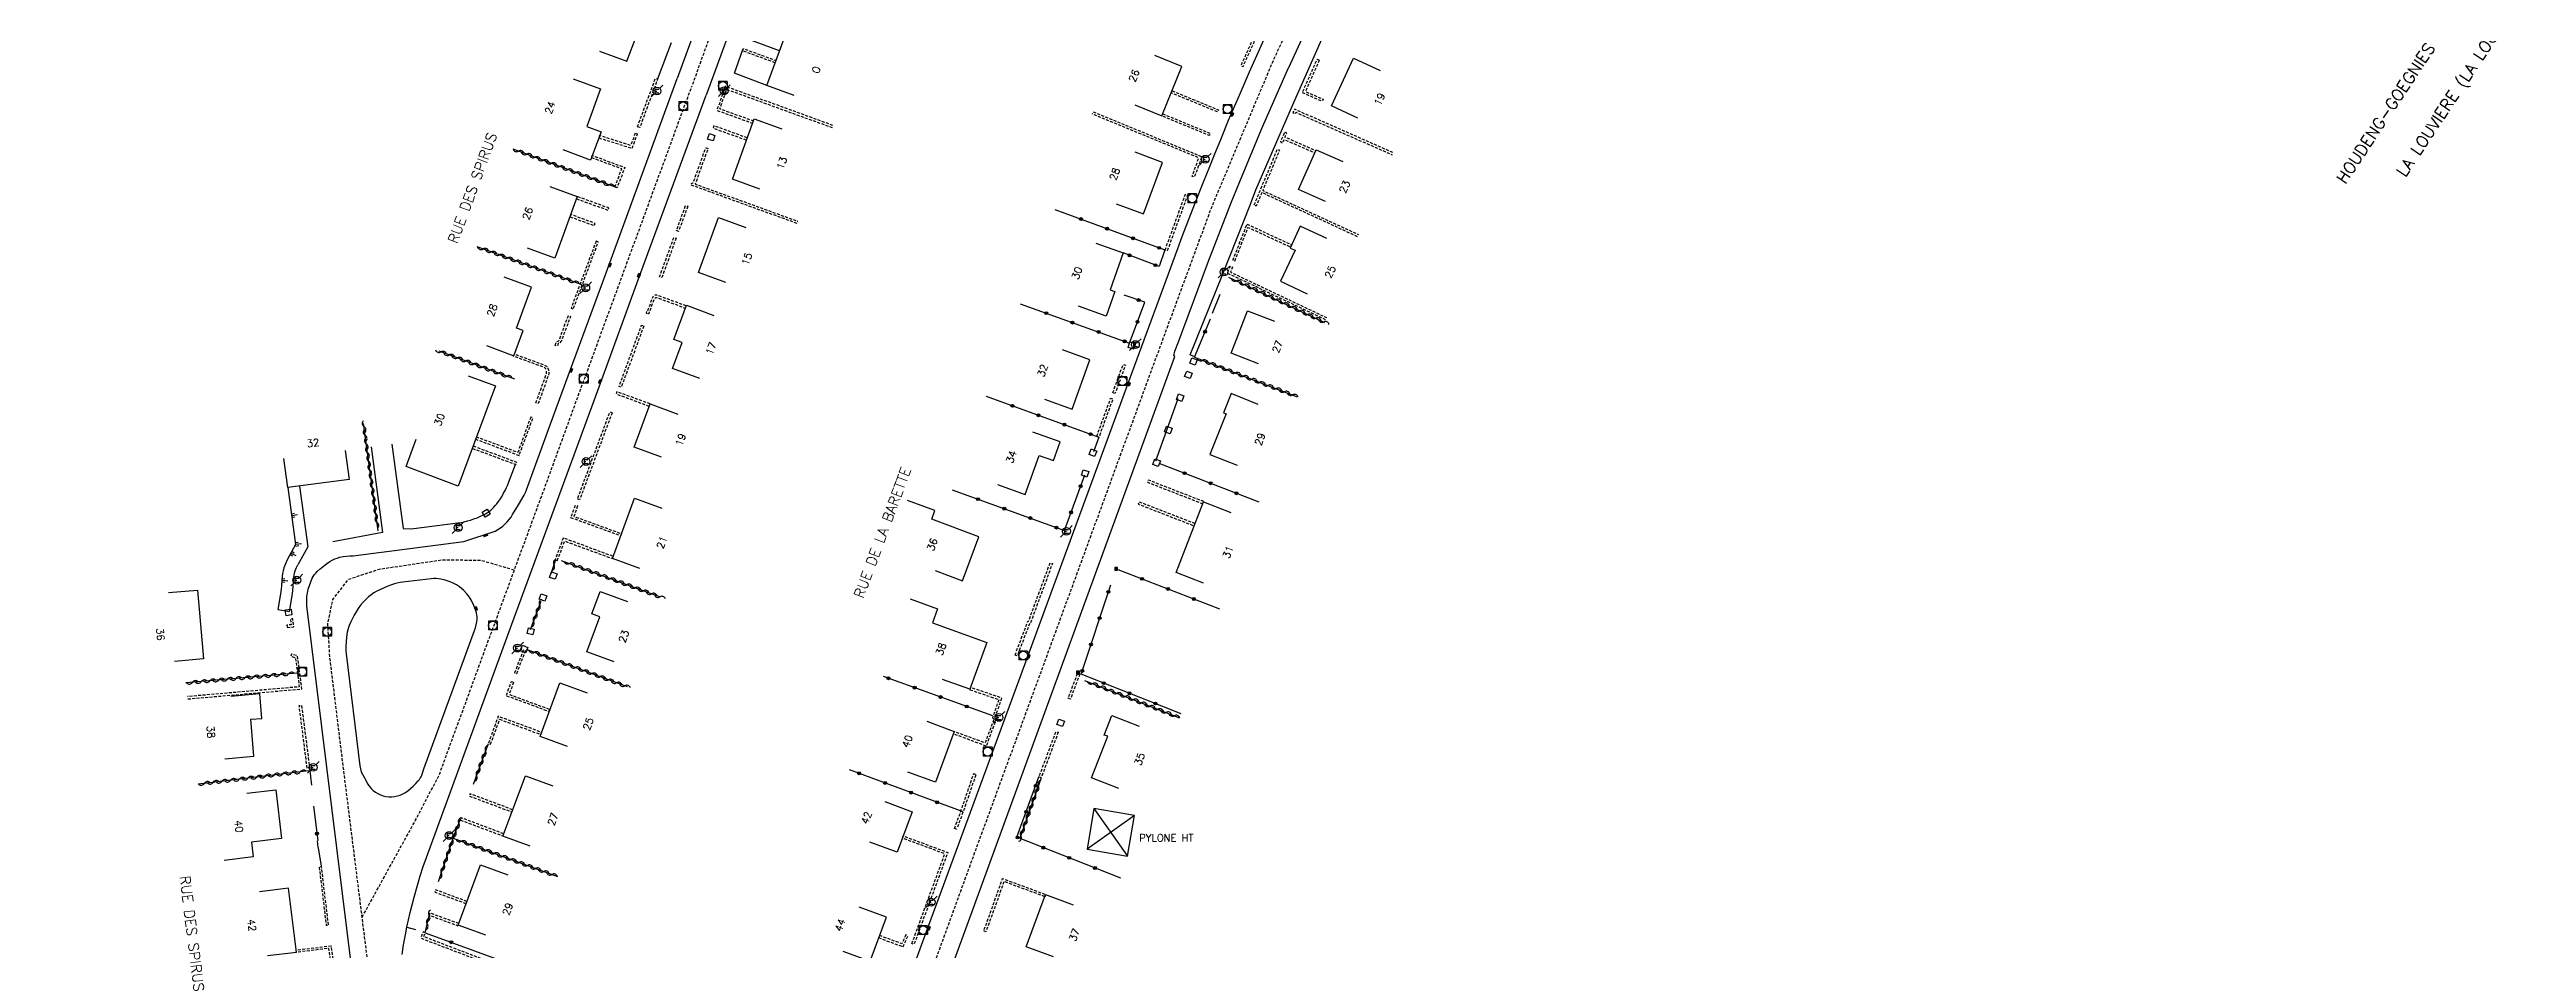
# Model space of a CAD drawing. Header units: millimetres. Extents: x 135000 to 136000, y 129211 to 130000.
# Drawn here: x 135232.2 to 135656.1, y 129561 to 129714.9 of the extents above; entities that cross this region are included whole.
import ezdxf
from ezdxf.enums import TextEntityAlignment as Align

# ---------------------------------------------------------------- set-up
doc = ezdxf.new("R2010")
doc.units = ezdxf.units.MM
doc.linetypes.add('DASHED', pattern=[0.75, 0.5, -0.25])
doc.layers.get('0').update_dxf_attribs({"linetype": 'CONTINUOUS'})
for name, color, linetype in [('W0001', 6, 'DASHED'), ('W0008', 7, 'CONTINUOUS'), ('W0100', 7, 'CONTINUOUS'), ('W0112', 1, 'DASHED'), ('W0211', 2, 'CONTINUOUS'), ('W0310', 3, 'CONTINUOUS'), ('W0322', 7, 'CONTINUOUS'), ('W0330', 7, 'CONTINUOUS'), ('W0400', 7, 'CONTINUOUS'), ('W0420', 7, 'CONTINUOUS'), ('W0471', 7, 'CONTINUOUS'), ('W0473', 7, 'CONTINUOUS'), ('W0980', 7, 'CONTINUOUS'), ('W0984', 7, 'CONTINUOUS'), ('W0989', 7, 'CONTINUOUS'), ('W0991', 7, 'CONTINUOUS')]:
    doc.layers.add(name, color=color, linetype=linetype)
doc.styles.get("Standard").update_dxf_attribs({"font": 'romans.shx', "width": 0.85})

# ---------------------------------------------------------------- blocks, each defined once
blk = doc.blocks.new('t322o')
at = {"color": 0, "linetype": 'Continuous'}
for radius in [0.25, 0.15]:
    blk.add_circle((0, 0), radius, dxfattribs=at)
blk = doc.blocks.new('t211o')
at = {"color": 0, "linetype": 'Continuous'}
for p, q in [((-0.29, 0.5), (-0.29, 0)), ((0, 1), (0, 0)), ((0.29, 0.5), (0.29, 0))]:
    blk.add_line(p, q, dxfattribs=at)
blk = doc.blocks.new('T471')
for p, q in [((-0.333334, 0.333334), (-0.333334, -0.333334)), ((-0.333334, 0.333334), (0.333334, 0.333334)), ((-0.333334, 0), (0, 0)), ((0.500001, 0.500001), (1.000002, 1.000002)), ((-0.500001, -0.500001), (-1.000002, -1.000002)), ((-0.333334, -0.333334), (0.333334, -0.333334))]:
    blk.add_line(p, q)
blk.add_ellipse((0, 0), major_axis=(0.471405, 0.471405), ratio=1, start_param=5.4977871438, end_param=11.780972451)
blk = doc.blocks.new('T420')
for p, q in [((0.75, 0.75), (-0.75, 0.75)), ((-0.75, 0.75), (-0.75, -0.75)), ((0.75, 0.75), (0.75, -0.75)), ((0.75, -0.75), (-0.75, -0.75))]:
    blk.add_line(p, q)
blk.add_ellipse((0, 0), major_axis=(-0.53, 0.53), ratio=1, start_param=3.926991, end_param=10.210176)
blk = doc.blocks.new('t112o')
at = {"color": 0, "linetype": 'Continuous'}
for p, q in [((-0.5, 0.5), (0.5, 0.5)), ((-0.5, -0.5), (-0.5, 0.5)), ((0.5, 0.5), (0.5, -0.5)), ((0.5, -0.5), (-0.5, -0.5))]:
    blk.add_line(p, q, dxfattribs=at)
blk = doc.blocks.new('T400')
for p, q in [((-0.15, 0.3), (0.15, 0.3)), ((-0.15, -0.25), (-0.15, 0.3)), ((-0.15, 0.15), (0.15, 0.15)), ((-0.15, 0), (0.15, 0)), ((0.15, 0.3), (0.15, -0.25)), ((-0.15, -0.15), (0.15, -0.15)), ((-0.15, -0.25), (-0.15, -0.3)), ((-0.15, -0.3), (0.15, -0.3)), ((0.15, -0.3), (0.15, -0.25))]:
    blk.add_line(p, q)
blk = doc.blocks.new('t330o')
at = {"color": 0, "linetype": 'Continuous'}
for p, q in [((0.25, -0.25), (-0.25, 0.25)), ((-0.25, -0.25), (0.25, 0.25)), ((-0.25, 0.25), (-0.25, -0.25)), ((0.25, 0.25), (-0.25, 0.25)), ((0.25, -0.25), (0.25, 0.25)), ((-0.25, -0.25), (0.25, -0.25)), ((-0.25, -0.25), (-0.25, -0.25))]:
    blk.add_line(p, q, dxfattribs=at)
blk = doc.blocks.new('t310o')
at = {"color": 0, "linetype": 'Continuous'}
for centre, start, end in [((-0.5, 0.38), 216.8699, 323.1304), ((0.5, -0.37), 36.8699, 143.1303)]:
    blk.add_arc(centre, 0.625, start, end, dxfattribs=at)

msp = doc.modelspace()

# ---------------------------------------------------------------- linework, layer by layer
at = {"layer": 'W0001', "flags": 128}
msp.add_lwpolyline([(135452.3, 129806.37, 0.02566), (135446, 129808.58, 0.042414), (135442.33, 129809.33, 0.006573), (135434.85, 129810.11, 0.019553), (135432.52, 129810.24, 0.023524), (135427.45, 129810.06, 0.024939), (135422.73, 129809.44, 0.03284), (135416.24, 129807.81, 0.04739), (135412.24, 129806.08, 0.001967), (135408.5, 129804.01, 0.004687), (135406.99, 129803.15), (135398.39, 129798.13), (135391.28, 129793.68), (135381.14, 129786.93), (135374.75, 129781.65), (135357.59, 129765.72), (135353.36, 129740.01), (135342.08, 129708.57)], format="xyb", dxfattribs=at)
for points in [[(135470.15, 129774.98), (135441.41, 129712.61), (135431.03, 129687.91), (135421.5, 129662.09), (135403.06, 129611.79), (135391.6, 129580.55), (135381.18, 129552.01), (135365.86, 129510.22), (135340.51, 129440.35), (135334.15, 129422.35), (135327.69, 129407.29), (135322.8, 129398.88), (135309.99, 129379.3), (135284.41, 129340.18), (135246.3, 129281.29), (135232.19, 129260.51)], [(135285.69, 129566.55), (135294.84, 129583.14), (135298.89, 129590.89), (135307.52, 129614.44), (135315.99, 129637.42), (135320.02, 129648.46), (135342.08, 129708.57)], [(135336.26, 129428.31), (135331.99, 129430.47), (135316.03, 129441.04), (135310.55, 129445.97), (135306.36, 129450.98), (135302.82, 129456.48), (135299.61, 129463.79), (135297.52, 129471.71), (135296.45, 129479.27), (135295.51, 129486.82), (135288.95, 129540.55), (135282.43, 129592.54), (135280.16, 129611.04), (135279.81, 129616.72), (135280.69, 129620.88), (135283.32, 129624.31), (135288.6, 129626.07), (135299.48, 129627.67), (135306.03, 129627.59), (135311.75, 129625.93)]]:
    msp.add_lwpolyline(points, dxfattribs=at)
at = {"layer": 'W0008', "flags": 128}
msp.add_lwpolyline([(135451.96, 129803.44, 0.156692), (135420.61, 129806.19, 0.048591), (135418.05, 129805.34, 0.005727), (135410.61, 129801.96, 0.023762), (135408.87, 129801.04), (135399.27, 129795.37, 0.013087), (135397.77, 129794.43, 0.004362), (135393.34, 129791.44, 0.015109), (135390.76, 129789.54, 0.008131), (135386.12, 129785.79, 0.027107), (135379.68, 129779.79, 0.025343), (135373.5, 129772.68, 0.007383), (135372.58, 129771.47, 0.002013), (135369.29, 129766.98, 0.024345), (135366.86, 129763.25, 0.024593), (135363.69, 129757.29, 0.006839), (135362.25, 129754.41, 0.011975), (135361.49, 129752.73, 0.000366), (135359.97, 129749.13, 0.008694), (135359.91, 129748.98, 0.000818), (135359.39, 129747.59, 0.002364), (135359.21, 129747.11), (135351.08, 129724.93), (135344.59, 129707.14)], format="xyb", dxfattribs=at)
for points in [[(135350.31, 129459.03), (135389.24, 129565.18), (135424.78, 129662.44), (135424.6, 129662.53), (135424.8, 129663.37), (135425.42, 129664.96), (135430.34, 129678.26), (135430.41, 129678.44), (135433.78, 129687.13), (135434.35, 129688.59), (135435.89, 129692.39), (135437.13, 129695.41), (135438.39, 129698.41), (135439.62, 129701.3), (135440.88, 129704.19), (135444.25, 129711.81), (135444.28, 129711.88), (135465.79, 129758.64), (135472.72, 129773.47)], [(135364.96, 129516.72), (135382.3, 129564.07), (135388.6, 129581.23), (135399.88, 129611.9), (135417.13, 129658.77), (135425.27, 129680.91), (135426.05, 129682.98), (135428.2, 129688.53), (135429.73, 129692.41), (135430.75, 129694.95), (135431.49, 129696.79), (135432.74, 129699.85), (135433.99, 129702.83), (135435.82, 129707.11), (135437.55, 129711.1), (135439.32, 129715.07), (135441.68, 129720.31), (135444.07, 129725.53), (135454.94, 129749.14), (135467.4, 129775.95)], [(135428.05, 129662.45), (135427.42, 129662.69), (135432.95, 129676.41), (135437.73, 129688.46), (135438.66, 129690.92), (135444.89, 129705.37), (135449.95, 129716.71), (135453.58, 129724.52), (135470.24, 129760.75), (135476.16, 129773.74)], [(135349.34, 129736.65), (135339.58, 129710)], [(135357.13, 129714.69), (135351.4, 129716.8), (135354.05, 129723.86)], [(135336.26, 129709.82), (135338.65, 129716.13)], [(135354.95, 129708.78), (135349.4, 129710.91), (135350.83, 129714.93)], [(135283.9, 129557.71), (135276.25, 129619.78), (135276.2, 129620.33), (135276.2, 129620.88), (135276.24, 129621.42), (135276.32, 129621.97), (135276.47, 129622.62), (135276.66, 129623.25), (135276.88, 129623.88), (135277.15, 129624.49), (135277.33, 129624.81), (135277.53, 129625.12), (135277.75, 129625.4), (135278.01, 129625.66), (135278.52, 129626.13), (135279.05, 129626.57), (135279.6, 129626.98), (135280.17, 129627.36), (135280.57, 129627.6), (135280.99, 129627.8), (135281.42, 129627.96), (135281.86, 129628.09), (135282.43, 129628.21), (135283.01, 129628.3), (135283.59, 129628.35), (135284.18, 129628.36), (135303.08, 129630.79), (135308.47, 129632.56), (135308.92, 129632.83), (135309.35, 129633.12), (135309.76, 129633.44), (135310.15, 129633.79), (135310.51, 129634.16), (135310.85, 129634.55), (135311.17, 129634.97), (135311.45, 129635.4), (135312.45, 129637.06), (135313.41, 129638.73), (135313.63, 129639.16), (135313.81, 129639.6), (135317.87, 129650.74), (135320.94, 129659.13), (135327.44, 129676.75), (135339.58, 129710)], [(135292.52, 129560.13), (135292.79, 129561.83), (135293.11, 129563.54), (135293.36, 129564.8), (135293.92, 129567.32), (135294.59, 129569.98), (135295.09, 129571.8), (135295.63, 129573.6), (135296.15, 129575.18), (135296.7, 129576.74), (135311.33, 129616.64), (135324.99, 129653.84), (135326, 129656.62), (135333.41, 129676.78), (135344.59, 129707.14)], [(135421.52, 129644.59), (135425.37, 129655.24)], [(135287.21, 129646.96), (135289.18, 129632.31), (135280.67, 129630.76)], [(135290.77, 129647.44), (135292.7, 129633.02), (135294.06, 129632.94), (135302.05, 129633.98), (135302.61, 129634.06), (135303.17, 129634.17), (135303.72, 129634.31), (135304.26, 129634.46), (135304.83, 129634.65), (135305.38, 129634.86), (135305.93, 129635.1), (135306.47, 129635.36), (135306.79, 129635.53), (135307.11, 129635.72), (135307.41, 129635.93), (135307.7, 129636.16), (135307.97, 129636.4), (135308.24, 129636.66), (135308.48, 129636.93), (135308.72, 129637.21), (135309.04, 129637.65), (135309.35, 129638.1), (135309.64, 129638.56), (135309.91, 129639.03), (135310.17, 129639.51), (135310.4, 129640), (135310.62, 129640.5), (135310.82, 129641.01), (135311.92, 129643.95)], [(135274.98, 129640.28), (135276.38, 129629.85), (135274.68, 129626.81)], [(135293.36, 129564.8), (135294.84, 129564.43)]]:
    msp.add_lwpolyline(points, dxfattribs=at)
msp.add_lwpolyline([(135304.92, 129615.58), (135305.08, 129616.05), (135305.21, 129616.54), (135305.29, 129617.03), (135305.35, 129617.53), (135305.36, 129617.88), (135305.33, 129618.23), (135305.27, 129618.58), (135305.17, 129618.91), (135304.81, 129619.83), (135304.38, 129620.72), (135304.04, 129621.29), (135303.63, 129621.82), (135303.03, 129622.44), (135302.38, 129623.01), (135301.84, 129623.38), (135301.26, 129623.69), (135300.75, 129623.91), (135300.23, 129624.09), (135299.7, 129624.25), (135299.16, 129624.37), (135298.75, 129624.43), (135298.33, 129624.46), (135297.92, 129624.46), (135297.5, 129624.43), (135292.66, 129623.83), (135292.17, 129623.76), (135291.69, 129623.66), (135291.21, 129623.53), (135290.74, 129623.38), (135290.08, 129623.14), (135289.44, 129622.88), (135288.81, 129622.59), (135288.18, 129622.28), (135287.69, 129622), (135287.22, 129621.68), (135286.77, 129621.32), (135286.35, 129620.93), (135285.87, 129620.43), (135285.43, 129619.9), (135285.02, 129619.35), (135284.65, 129618.76), (135284.32, 129618.2), (135284.02, 129617.63), (135283.74, 129617.05), (135283.49, 129616.45), (135283.35, 129616.07), (135283.24, 129615.69), (135283.15, 129615.3), (135283.08, 129614.9), (135282.96, 129613.8), (135282.89, 129612.69), (135282.88, 129612.13), (135282.93, 129611.56), (135285.28, 129592.42), (135285.38, 129591.91), (135285.55, 129591.42), (135286.07, 129590.35), (135286.66, 129589.31), (135286.93, 129588.91), (135287.25, 129588.54), (135287.6, 129588.21), (135287.98, 129587.92), (135288.4, 129587.67), (135288.84, 129587.46), (135289.3, 129587.31), (135289.77, 129587.2), (135290.26, 129587.14), (135290.75, 129587.14), (135291.25, 129587.18), (135291.73, 129587.28), (135292.2, 129587.43), (135292.66, 129587.62), (135293.09, 129587.87), (135293.49, 129588.15), (135293.97, 129588.55), (135294.43, 129588.96), (135294.87, 129589.4), (135295.3, 129589.85), (135295.48, 129590.07), (135295.63, 129590.31), (135295.77, 129590.55), (135295.88, 129590.82), (135296.27, 129591.9)], close=True, dxfattribs=at)
at = {"layer": 'W0100', "flags": 128}
for points in [[(135326.33, 129714.67), (135331.01, 129712.93), (135332.63, 129717.27), (135331.89, 129717.54), (135334.28, 129723.95), (135329.6, 129725.7)], [(135359.64, 129707.06), (135354.95, 129708.78), (135354.95, 129708.78), (135358.7, 129718.98), (135363.39, 129717.25)], [(135417.91, 129705.5), (135422.53, 129703.59), (135426, 129712.02), (135421.38, 129713.92)], [(135456.11, 129703.19), (135451.57, 129705.3), (135455.37, 129713.47), (135459.9, 129711.36)], [(135321.82, 129709.94), (135326.5, 129708.2), (135324.12, 129701.79), (135326.57, 129700.88), (135324.76, 129696.02), (135320.08, 129697.76)], [(135353.76, 129691.04), (135349.06, 129692.74), (135352.8, 129703.07), (135357.5, 129701.37)], [(135414.73, 129688.55), (135419.43, 129686.82), (135422.67, 129695.63), (135417.98, 129697.36)], [(135450.54, 129688.96), (135445.97, 129690.97), (135448.96, 129697.78), (135453.53, 129695.76)], [(135317.8, 129691.49), (135322.5, 129689.79), (135318.69, 129679.26), (135313.99, 129680.96)], [(135347.96, 129675.11), (135343.26, 129676.82), (135346.68, 129686.2), (135351.37, 129684.49)], [(135450.77, 129682.6), (135446.25, 129684.75), (135444.53, 129680.99), (135445.39, 129680.6), (135442.88, 129675.31), (135447.4, 129673.17)], [(135411.26, 129681.83), (135415.96, 129680.15), (135413.7, 129673.82), (135414.5, 129673.54), (135413, 129669.34), (135408.29, 129671.02)], [(135306.95, 129664.29), (135311.64, 129662.56), (135313.24, 129666.9), (135312.13, 129667.3), (135314.7, 129674.27), (135310.01, 129676)], [(135343.5, 129658.65), (135338.81, 129660.37), (135340.45, 129664.85), (135339.05, 129665.36), (135339.05, 129665.36), (135341.18, 129671.19), (135345.88, 129669.46)], [(135439.07, 129661.19), (135434.4, 129662.98), (135437.19, 129670.26), (135441.86, 129668.47)], [(135402.49, 129655.14), (135407.19, 129653.43), (135410.25, 129661.88), (135405.55, 129663.58)], [(135303.85, 129659.13), (135308.53, 129657.39), (135302.15, 129640.25), (135293.2, 129643.59), (135294.95, 129648.27)], [(135336.95, 129645.19), (135332.26, 129646.92), (135334.99, 129654.32), (135339.69, 129652.59)], [(135439.03, 129654.24), (135434.39, 129656.1), (135433.08, 129652.82), (135433.55, 129652.63), (135433.27, 129651.94), (135430.78, 129645.69), (135435.43, 129643.84)], [(135394.45, 129640.55), (135399.15, 129638.85), (135401.56, 129645.5), (135404, 129644.62), (135405.15, 129647.81), (135400.45, 129649.51)], [(135282.79, 129646.37), (135283.45, 129641.41), (135272.97, 129640.01), (135272.3, 129644.96)], [(135333.21, 129626.16), (135328.51, 129627.88), (135332.3, 129638.22), (135336.99, 129636.5)], [(135383.75, 129625.81), (135388.44, 129624.07), (135391.24, 129631.61), (135383.17, 129634.6), (135383.72, 129636.07), (135379.03, 129637.81)], [(135429.67, 129623.65), (135425.01, 129625.46), (135429.71, 129637.56), (135434.37, 129635.75)], [(135252.55, 129622.04), (135257.53, 129622.48), (135258.56, 129610.7), (135253.58, 129610.27)], [(135328.84, 129610.18), (135324.16, 129611.91), (135326.37, 129617.89), (135324.98, 129618.41), (135326.4, 129622.23), (135331.09, 129620.5)], [(135379.47, 129620.96), (135384.18, 129619.27), (135383.31, 129616.85), (135392.6, 129613.51), (135389.72, 129605.52), (135385.02, 129607.21)], [(135262.2, 129593.63), (135267.18, 129594.06), (135266.62, 129600.38), (135268.54, 129600.54), (135268.17, 129604.72), (135263.19, 129604.28)], [(135320.82, 129595.71), (135316.13, 129597.44), (135319.52, 129606.63), (135324.21, 129604.9)], [(135382.33, 129600.04), (135387.02, 129598.3), (135383.79, 129589.6), (135379.1, 129591.34)], [(135415.19, 129588.55), (135410.51, 129590.39), (135413.3, 129597.47), (135412.66, 129597.66), (135414, 129601.05), (135418.65, 129599.23)], [(135314.45, 129578.66), (135309.77, 129580.41), (135313.62, 129590.72), (135318.31, 129588.97)], [(135265.93, 129587.74), (135270.89, 129588.33), (135271.89, 129580), (135266.73, 129579.38), (135267.03, 129576.84), (135262.07, 129576.24)], [(135375.15, 129586.29), (135379.84, 129584.55), (135377.28, 129577.65), (135372.59, 129579.39)], [(135306.83, 129563.44), (135302.13, 129565.17), (135305.92, 129575.49), (135310.61, 129573.77)], [(135269.47, 129559.96), (135274.44, 129560.57), (135273.09, 129571.47), (135268.13, 129570.86)], [(135404.02, 129559.73), (135399.34, 129561.48), (135402.65, 129570.42), (135407.36, 129568.66)], [(135367.96, 129560.72), (135372.65, 129558.98), (135375.45, 129566.52), (135370.76, 129568.25)]]:
    msp.add_lwpolyline(points, dxfattribs=at)
at = {"layer": 'W0112', "flags": 128}
for points in [[(135439.1, 129718.85), (135436.09, 129712.18), (135436.45, 129712.01), (135439.46, 129718.68)], [(135449.5, 129713.11), (135447.13, 129707.75), (135450.17, 129706.45), (135450.01, 129706.08), (135446.6, 129707.54), (135449.14, 129713.28)], [(135332.81, 129701.72), (135335.89, 129710.01), (135336.26, 129709.87), (135333.19, 129701.58)], [(135332.42, 129700.62), (135331.66, 129698.54), (135326.3, 129700.22), (135326.18, 129699.84), (135331.9, 129698.05), (135332.8, 129700.49)], [(135448.73, 129697.26), (135448.89, 129697.63), (135443.63, 129699.94), (135443.93, 129700.64), (135443.57, 129700.8), (135442.84, 129699.12), (135443.21, 129698.96), (135443.47, 129699.57)], [(135328.96, 129691.44), (135330.12, 129694.52), (135324.92, 129696.45), (135325.06, 129696.83), (135330.64, 129694.75), (135329.33, 129691.3)], [(135341.42, 129688.12), (135339.86, 129683.84), (135339.48, 129683.98), (135341.04, 129688.26)], [(135423.11, 129680.63), (135426.59, 129690.19), (135426.97, 129690.05), (135423.48, 129680.5)], [(135435.05, 129678.76), (135437.3, 129684.51), (135444.6, 129681.16), (135444.77, 129681.52), (135437.09, 129685.05), (135434.68, 129678.91)], [(135325.73, 129682.16), (135321.46, 129670.71), (135321.83, 129670.57), (135326.1, 129682.02)], [(135339.43, 129682.7), (135336.98, 129675.95), (135336.6, 129676.08), (135339.06, 129682.83)], [(135334.66, 129669.73), (135334.68, 129669.81), (135334.79, 129669.78), (135335.75, 129672.4), (135335.77, 129672.43), (135335.93, 129672.55), (135335.99, 129672.55), (135341.01, 129670.71), (135341.15, 129671.08), (135336.1, 129672.94), (135335.89, 129672.95), (135335.76, 129672.92), (135335.62, 129672.83), (135335.49, 129672.72), (135335.43, 129672.64), (135335.38, 129672.54), (135334.54, 129670.25), (135334.43, 129670.27), (135334.28, 129669.87)], [(135318.73, 129664.33), (135318.91, 129664.95), (135319.25, 129665.06), (135319.4, 129665.23), (135319.42, 129665.26), (135320.98, 129669.44), (135321.35, 129669.3), (135319.79, 129665.12), (135319.72, 129664.98), (135319.5, 129664.75), (135319.41, 129664.69), (135319.24, 129664.64), (135319.12, 129664.22)], [(135333.89, 129667.65), (135330.03, 129657.15), (135329.65, 129657.29), (135333.52, 129667.79)], [(135315.44, 129654.52), (135317.23, 129659.46), (135317.26, 129659.59), (135317.26, 129659.72), (135317.21, 129660.02), (135317.12, 129660.31), (135317.07, 129660.39), (135317.01, 129660.45), (135316.82, 129660.56), (135316.62, 129660.64), (135311.61, 129662.48), (135311.75, 129662.86), (135316.74, 129661.02), (135317.01, 129660.92), (135317.25, 129660.77), (135317.39, 129660.63), (135317.49, 129660.46), (135317.6, 129660.12), (135317.66, 129659.76), (135317.66, 129659.54), (135317.6, 129659.32), (135315.82, 129654.38)], [(135414.15, 129656.22), (135415.94, 129661.1), (135416.31, 129660.96), (135414.53, 129656.08)], [(135411.4, 129648.77), (135413.79, 129655.28), (135414.16, 129655.15), (135411.77, 129648.64)], [(135314.54, 129652.07), (135312.33, 129646.03), (135305.28, 129648.65), (135305.14, 129648.28), (135312.56, 129645.51), (135314.92, 129651.93)], [(135328.47, 129652.82), (135322.91, 129637.91), (135322.54, 129638.05), (135328.1, 129652.96)], [(135322.56, 129636.87), (135321.94, 129635.09), (135330.06, 129632.12), (135329.93, 129631.74), (135321.43, 129634.86), (135322.18, 129637)], [(135319.08, 129627.5), (135320.35, 129630.87), (135328.51, 129627.88), (135328.65, 129628.25), (135320.11, 129631.38), (135318.7, 129627.64)], [(135397.43, 129611.36), (135399.64, 129617.18), (135399.75, 129617.14), (135403.44, 129627.17), (135403.82, 129627.03), (135400, 129616.65), (135399.88, 129616.69), (135397.81, 129611.22)], [(135272.86, 129616.08), (135273.99, 129616.2), (135273.8, 129617.59), (135273.41, 129617.54), (135273.54, 129616.55), (135272.81, 129616.47)], [(135312.15, 129608.21), (135313.64, 129612.07), (135313.27, 129612.21), (135311.78, 129608.35)], [(135408.51, 129608.1), (135406.9, 129603.84), (135406.53, 129603.98), (135408.14, 129608.24)], [(135311.62, 129606.71), (135310.85, 129604.64), (135317.83, 129602.06), (135317.7, 129601.69), (135310.34, 129604.4), (135311.24, 129606.85)], [(135389.71, 129605.44), (135394.65, 129603.75), (135393.57, 129600.59), (135393.83, 129600.48), (135392.31, 129596.33), (135387.01, 129598.29), (135386.88, 129597.92), (135392.54, 129595.81), (135394.34, 129600.7), (135394.07, 129600.82), (135395.16, 129604), (135389.83, 129605.82)], [(135276.29, 129592.03), (135274.91, 129602.74), (135275.31, 129602.79), (135276.69, 129592.08)], [(135307.67, 129596.1), (135309.22, 129600.38), (135316.26, 129597.78), (135316.39, 129598.16), (135308.98, 129600.89), (135307.29, 129596.24)], [(135404.82, 129598.17), (135401.91, 129590.37), (135401.53, 129590.51), (135404.45, 129598.31)], [(135387.06, 129581.7), (135388.17, 129584.67), (135390.37, 129591.11), (135390.75, 129590.98), (135388.54, 129584.53), (135387.43, 129581.56)], [(135379.77, 129562.01), (135385.41, 129577.36), (135378.17, 129580.05), (135378.31, 129580.42), (135385.92, 129577.6), (135380.15, 129561.87)], [(135278.35, 129575.07), (135279.54, 129565.11), (135279.93, 129565.16), (135278.74, 129575.12)], [(135402.54, 129570.04), (135395.54, 129572.63), (135392.45, 129564.03), (135392.08, 129564.17), (135395.3, 129573.14), (135402.68, 129570.41)], [(135280.38, 129558.55), (135280.01, 129561.2), (135274.44, 129560.51), (135274.4, 129560.91), (135280.36, 129561.64), (135280.77, 129558.6)], [(135378.74, 129563.52), (135378.04, 129561.98), (135374.28, 129563.37), (135374.14, 129563), (135378.25, 129561.47), (135379.1, 129563.36)]]:
    msp.add_lwpolyline(points, close=True, dxfattribs=at)
for points in [[(135356.38, 129712.68), (135350.76, 129714.74), (135350.9, 129715.12), (135356.52, 129713.05)], [(135366.27, 129701.96), (135347.84, 129708.64), (135346.41, 129704.54), (135352.53, 129702.32), (135352.67, 129702.7), (135346.91, 129704.78), (135348.08, 129708.12), (135366.14, 129701.59)], [(135424.3, 129707.9), (135432.23, 129704.63), (135432.08, 129704.26), (135424.15, 129707.53)], [(135462.1, 129697.32), (135445.27, 129704.72), (135444.98, 129704.12), (135445.34, 129703.95), (135445.46, 129704.2), (135461.95, 129696.95)], [(135351.62, 129699.81), (135345.89, 129701.89), (135345.76, 129701.51), (135351.48, 129699.44)], [(135410.79, 129704.28), (135429.39, 129696.62), (135428.11, 129693.1), (135427.74, 129693.24), (135428.88, 129696.4), (135410.64, 129703.92)], [(135422.68, 129703.95), (135430.82, 129700.6), (135430.67, 129700.23), (135422.52, 129703.58)], [(135360.12, 129685.19), (135342, 129691.75), (135342.14, 129692.13), (135342.31, 129692.06), (135344.5, 129698.13), (135344.88, 129698), (135342.69, 129691.93), (135360.26, 129685.56)], [(135456.05, 129682.92), (135439.67, 129690.46), (135438.71, 129688.15), (135438.34, 129688.31), (135442.34, 129697.9), (135442.71, 129697.75), (135439.82, 129690.82), (135456.2, 129683.29)], [(135322.36, 129689.42), (135327.76, 129687.47), (135327.89, 129687.84), (135322.5, 129689.79)], [(135321.25, 129686.33), (135325.43, 129684.82), (135325.57, 129685.19), (135321.38, 129686.71)], [(135450.59, 129668.71), (135433.8, 129676.67), (135434.28, 129677.89), (135434.66, 129677.74), (135434.31, 129676.87), (135450.73, 129669.09)], [(135334.99, 129654.31), (135329.28, 129656.41), (135329.14, 129656.04), (135334.85, 129653.93)], [(135304.56, 129646.72), (135312.02, 129643.95), (135312.16, 129644.32), (135304.7, 129647.1)], [(135429.73, 129637.61), (135420.23, 129641.3), (135420.09, 129640.93), (135429.58, 129637.24)], [(135428.26, 129633.83), (135418.66, 129637.56), (135418.51, 129637.19), (135428.11, 129633.46)], [(135255.85, 129603.86), (135275.37, 129605.57), (135274.63, 129611.24), (135273.59, 129611.54), (135273.48, 129611.15), (135274.27, 129610.92), (135274.92, 129605.93), (135255.8, 129604.26)], [(135311.45, 129584.91), (135304.15, 129587.64), (135304.01, 129587.26), (135311.31, 129584.54)], [(135309.92, 129580.8), (135302.61, 129583.54), (135302.47, 129583.16), (135309.78, 129580.43)], [(135303.62, 129569.23), (135298.27, 129571.2), (135298.13, 129570.82), (135303.49, 129568.86)], [(135302.23, 129565.44), (135297.3, 129567.24), (135297.16, 129566.87), (135302.09, 129565.06)], [(135313.03, 129556.77), (135296.25, 129563.19), (135296.48, 129563.88), (135296.11, 129564.01), (135295.74, 129562.95), (135312.89, 129556.4)]]:
    msp.add_lwpolyline(points, dxfattribs=at)
at = {"layer": 'W0211', "flags": 128}
msp.add_lwpolyline([(135273, 129640.01), (135274.31, 129630.25), (135272.85, 129627.64), (135272.56, 129626.95), (135272.3, 129626.26), (135272.16, 129625.8), (135272.08, 129625.32), (135271.96, 129624.25), (135271.89, 129623.17), (135271.85, 129622.68), (135271.78, 129622.19), (135271.26, 129619.17), (135273.23, 129618.83), (135273.75, 129621.85), (135273.84, 129622.46), (135273.89, 129623.07), (135273.96, 129624.07), (135274.06, 129625.07), (135274.11, 129625.34), (135274.19, 129625.6), (135274.42, 129626.21), (135274.68, 129626.81)], dxfattribs=at)
at = {"layer": 'W0310', "flags": 128}
for points in [[(135329.33, 129691.3), (135311.53, 129697.91)], [(135323.32, 129674.71), (135305.4, 129681.19)], [(135433.97, 129676.02), (135450.42, 129668.26)], [(135311.85, 129658.56), (135298.85, 129663.34)], [(135428.12, 129662.3), (135445.74, 129655.55)], [(135288.41, 129632.59), (135285.95, 129650.95)], [(135318.06, 129625.34), (135318.79, 129627.56)], [(135319.76, 129627.56), (135336.69, 129621.3)], [(135314.52, 129615.72), (135316.33, 129620.61)], [(135313.77, 129612.35), (135331.03, 129605.96)], [(135274.58, 129608.27), (135255.52, 129606.6)], [(135409.32, 129607.03), (135425.6, 129600.63)], [(135304.77, 129589.3), (135307.29, 129596.24)], [(135276.58, 129591.56), (135257.65, 129589.29)], [(135401.91, 129590.37), (135398.27, 129580.02)], [(135298.76, 129572.66), (135301.28, 129580.03), (135302.54, 129583.35)], [(135301.28, 129580.03), (135319.14, 129573.48)], [(135296.48, 129563.88), (135297.23, 129567.06)]]:
    msp.add_lwpolyline(points, dxfattribs=at)
at = {"layer": 'W0322', "flags": 128}
for points in [[(135404.26, 129687.58), (135423.09, 129680.65), (135422.08, 129677.81), (135415.96, 129680.15)], [(135398.3, 129671.44), (135417.03, 129664.73), (135419.65, 129671.71), (135416.1, 129672.94)], [(135431.25, 129669.82), (135432.55, 129673.07)], [(135428.12, 129662.3), (135430.89, 129668.88)], [(135392.5, 129655.62), (135411.77, 129648.64), (135410.87, 129646.14)], [(135386.65, 129639.65), (135405.87, 129632.68), (135409.36, 129642.19)], [(135422.03, 129644.2), (135439.13, 129637.56)], [(135414.74, 129626.12), (135432.42, 129619.25)], [(135425.86, 129601.34), (135408.74, 129608.08), (135413.8, 129623.38)], [(135393.64, 129600.96), (135374.93, 129607.7)], [(135276.69, 129592.08), (135277.01, 129589.12)], [(135388.54, 129584.53), (135369.08, 129591.75)], [(135415.54, 129573.2), (135397.75, 129580.2), (135401.53, 129590.51)], [(135277.37, 129585.53), (135278.09, 129579.66)], [(135278.18, 129578.43), (135278.07, 129579.6)], [(135278.19, 129578.41), (135278.67, 129575.24)], [(135296.48, 129563.88), (135313.36, 129557.69)]]:
    msp.add_lwpolyline(points, dxfattribs=at)
at = {"layer": 'W0473', "flags": 128}
msp.add_lwpolyline([(135409.75, 129578.14), (135416.7, 129576.97), (135417.87, 129583.92), (135410.92, 129585.1)], close=True, dxfattribs=at)
for points in [[(135417.87, 129583.92), (135409.75, 129578.14)], [(135410.92, 129585.1), (135416.7, 129576.97)]]:
    msp.add_lwpolyline(points, dxfattribs=at)

# ---------------------------------------------------------------- block references
at = {"layer": 'W0112'}
for p, rotation in [((135345.43, 129699.94), 251.5287322907132), ((135417.41, 129664.32), 73.9623631884016), ((135427.98, 129661.58), 248.8715306369041), ((135427.1, 129659.29), 249.5302550185696), ((135425.69, 129655.39), 250.530373099887), ((135423.67, 129649.86), 249.7295418497641), ((135410.76, 129645.97), 69.80940095190974), ((135409.43, 129642.43), 71.46028155307695), ((135421.66, 129644.27), 249.1058169611481), ((135306.92, 129635.64), 32.9606363351875), ((135318.41, 129624.96), 340.2570776243672), ((135316.65, 129621.22), 250.2606701049699), ((135273.1, 129618.66), 98.92564083625585), ((135314.53, 129615.41), 255.4330565922438), ((135313.41, 129612.38), 247.6721715523936), ((135405.24, 129599.77), 249.5887537338804)]:
    msp.add_blockref('t112o', p, dxfattribs=dict(at, rotation=rotation))
at = {"layer": 'W0211'}
for p, rotation in [((135273.65, 129635.2), 277.639769254364), ((135273.5, 129628.8), 240.8038925489227), ((135274.31, 129630.25), 277.639769254364), ((135271.95, 129624.11), 265.1841709136957)]:
    msp.add_blockref('t211o', p, dxfattribs=dict(at, rotation=rotation))
at = {"layer": 'W0310'}
for p, rotation in [((135312.46, 129697.57), 159.6166271800513), ((135313.87, 129697.04), 159.6166271800513), ((135315.27, 129696.52), 159.6166271800513), ((135316.68, 129696), 159.6166271800513), ((135318.09, 129695.48), 159.6166271800513), ((135319.49, 129694.95), 159.6166271800513), ((135320.9, 129694.43), 159.6166271800513), ((135322.3, 129693.91), 159.6166271800513), ((135323.71, 129693.39), 159.6166271800513), ((135325.12, 129692.86), 159.6166271800513), ((135326.52, 129692.34), 159.6166271800513), ((135327.93, 129691.82), 159.6166271800513), ((135306.39, 129680.83), 160.1215251809379), ((135307.8, 129680.32), 160.1215251809379), ((135309.21, 129679.81), 160.1215251809379), ((135310.62, 129679.3), 160.1215251809379), ((135312.03, 129678.79), 160.1215251809379), ((135313.44, 129678.28), 160.1215251809379), ((135314.85, 129677.77), 160.1215251809379), ((135316.26, 129677.26), 160.1215251809379), ((135317.67, 129676.75), 160.1215251809379), ((135319.09, 129676.24), 160.1215251809379), ((135320.5, 129675.73), 160.1215251809379), ((135321.91, 129675.22), 160.1215251809379), ((135435.32, 129675.38), 334.7554375362549), ((135436.68, 129674.74), 334.7554375362549), ((135438.04, 129674.1), 334.7554375362549), ((135439.39, 129673.46), 334.7554375362549), ((135440.75, 129672.82), 334.7554375362549), ((135442.11, 129672.18), 334.7554375362549), ((135443.46, 129671.54), 334.7554375362549), ((135444.82, 129670.9), 334.7554375362549), ((135446.18, 129670.26), 334.7554375362549), ((135447.53, 129669.62), 334.7554375362549), ((135448.89, 129668.98), 334.7554375362549), ((135450.25, 129668.34), 334.7554375362549), ((135299.19, 129663.22), 159.7914929010408), ((135300.59, 129662.7), 159.7914929010408), ((135302, 129662.19), 159.7914929010408), ((135303.41, 129661.67), 159.7914929010408), ((135429.52, 129661.77), 339.0393009947343), ((135304.82, 129661.15), 159.7914929010408), ((135306.22, 129660.63), 159.7914929010408), ((135307.63, 129660.11), 159.7914929010408), ((135309.04, 129659.6), 159.7914929010408), ((135310.45, 129659.08), 159.7914929010408), ((135430.92, 129661.23), 339.0393009947343), ((135432.32, 129660.69), 339.0393009947343), ((135433.73, 129660.16), 339.0393009947343), ((135435.13, 129659.62), 339.0393009947343), ((135436.53, 129659.08), 339.0393009947343), ((135437.93, 129658.55), 339.0393009947343), ((135439.33, 129658.01), 339.0393009947343), ((135440.73, 129657.47), 339.0393009947343), ((135442.13, 129656.94), 339.0393009947343), ((135443.53, 129656.4), 339.0393009947343), ((135444.93, 129655.86), 339.0393009947343), ((135286.02, 129650.43), 97.63976925438119), ((135286.21, 129648.94), 97.63976925438119), ((135286.41, 129647.45), 97.63976925438119), ((135286.61, 129645.97), 97.63976925438119), ((135286.81, 129644.48), 97.63976925438119), ((135287.01, 129642.99), 97.63976925438119), ((135287.21, 129641.51), 97.63976925438119), ((135287.41, 129640.02), 97.63976925438119), ((135287.61, 129638.53), 97.63976925438119), ((135287.81, 129637.05), 97.63976925438119), ((135288.01, 129635.56), 97.63976925438119), ((135288.21, 129634.07), 97.63976925438119), ((135318.53, 129626.77), 71.79186607445213), ((135321.16, 129627.04), 339.6826907340597), ((135322.57, 129626.52), 339.6826907340597), ((135323.98, 129626), 339.6826907340597), ((135325.38, 129625.48), 339.6826907340597), ((135326.79, 129624.96), 339.6826907340597), ((135328.2, 129624.44), 339.6826907340597), ((135329.6, 129623.92), 339.6826907340597), ((135316.08, 129619.94), 69.72579126343292), ((135331.01, 129623.4), 339.6826907340597), ((135332.42, 129622.88), 339.6826907340597), ((135333.82, 129622.36), 339.6826907340597), ((135335.23, 129621.84), 339.6826907340597), ((135336.64, 129621.31), 339.6826907340597), ((135315.04, 129617.13), 69.72579126343292), ((135315.56, 129618.53), 69.72579126343292), ((135315.18, 129611.83), 339.6826907340414), ((135316.58, 129611.31), 339.6826907340414), ((135317.99, 129610.79), 339.6826907340414), ((135258.15, 129606.83), 185.0055587868453), ((135259.64, 129606.97), 185.0055587868453), ((135261.14, 129607.1), 185.0055587868453), ((135262.63, 129607.23), 185.0055587868453), ((135264.12, 129607.36), 185.0055587868453), ((135265.62, 129607.49), 185.0055587868453), ((135267.11, 129607.62), 185.0055587868453), ((135268.61, 129607.75), 185.0055587868453), ((135270.1, 129607.88), 185.0055587868453), ((135271.6, 129608.01), 185.0055587868453), ((135273.09, 129608.14), 185.0055587868453), ((135319.4, 129610.27), 339.6826907340414), ((135320.8, 129609.75), 339.6826907340414), ((135322.21, 129609.23), 339.6826907340414), ((135323.62, 129608.71), 339.6826907340414), ((135325.02, 129608.19), 339.6826907340414), ((135326.43, 129607.67), 339.6826907340414), ((135327.84, 129607.14), 339.6826907340414), ((135329.24, 129606.62), 339.6826907340414), ((135256.65, 129606.7), 185.0055587868453), ((135330.65, 129606.1), 339.6826907340414), ((135410.72, 129606.48), 338.5262024056606), ((135412.11, 129605.93), 338.5262024056606), ((135413.51, 129605.38), 338.5262024056606), ((135414.91, 129604.83), 338.5262024056606), ((135416.3, 129604.28), 338.5262024056606), ((135417.7, 129603.74), 338.5262024056606), ((135419.09, 129603.19), 338.5262024056606), ((135420.49, 129602.64), 338.5262024056606), ((135421.89, 129602.09), 338.5262024056606), ((135423.28, 129601.54), 338.5262024056606), ((135424.68, 129600.99), 338.5262024056606), ((135306.3, 129593.53), 70.01044068312375), ((135306.82, 129594.94), 70.01044068312375), ((135263.17, 129589.95), 186.8404216666869), ((135264.66, 129590.13), 186.8404216666869), ((135266.15, 129590.31), 186.8404216666869), ((135267.64, 129590.49), 186.8404216666869), ((135269.13, 129590.67), 186.8404216666869), ((135270.62, 129590.85), 186.8404216666869), ((135272.11, 129591.03), 186.8404216666869), ((135273.6, 129591.21), 186.8404216666869), ((135275.09, 129591.38), 186.8404216666869), ((135305.28, 129590.71), 70.01044068312375), ((135305.79, 129592.12), 70.01044068312375), ((135258.7, 129589.42), 186.8404216666869), ((135260.19, 129589.6), 186.8404216666869), ((135261.68, 129589.78), 186.8404216666869), ((135400.42, 129586.13), 250.6174199785324), ((135400.91, 129587.54), 250.6174199785324), ((135401.41, 129588.96), 250.6174199785324), ((135301.71, 129581.16), 69.28976332332037), ((135302.24, 129582.57), 69.28976332332037), ((135398.92, 129581.88), 250.6174199785324), ((135399.42, 129583.3), 250.6174199785324), ((135399.92, 129584.71), 250.6174199785324), ((135300.22, 129576.92), 71.06224529473978), ((135300.7, 129578.34), 71.06224529473978), ((135301.19, 129579.76), 71.06224529473978), ((135302.69, 129579.51), 339.8566079280487), ((135304.1, 129578.99), 339.8566079280487), ((135305.51, 129578.48), 339.8566079280487), ((135306.92, 129577.96), 339.8566079280487), ((135308.32, 129577.45), 339.8566079280487), ((135309.73, 129576.93), 339.8566079280487), ((135398.42, 129580.47), 250.6174199785324), ((135299.24, 129574.08), 71.06224529473978), ((135299.73, 129575.5), 71.06224529473978), ((135311.14, 129576.41), 339.8566079280487), ((135312.55, 129575.9), 339.8566079280487), ((135313.96, 129575.38), 339.8566079280487), ((135315.37, 129574.86), 339.8566079280487), ((135316.77, 129574.35), 339.8566079280487), ((135318.18, 129573.83), 339.8566079280487), ((135296.83, 129565.34), 76.73679175971705), ((135297.17, 129566.8), 76.73679175971705)]:
    msp.add_blockref('t310o', p, dxfattribs=dict(at, rotation=rotation))
at = {"layer": 'W0322'}
for p, rotation in [((135408.72, 129685.94), 339.7922264216572), ((135413.17, 129684.3), 339.7922264216572), ((135417.02, 129679.74), 159.0701460090449), ((135417.63, 129682.66), 339.7922264216572), ((135422.09, 129681.02), 339.7922264216572), ((135421.45, 129678.05), 159.0701460090449), ((135418.57, 129672.09), 160.8832910347078), ((135402.77, 129669.84), 340.304129925641), ((135407.25, 129668.24), 340.304129925641), ((135411.72, 129666.64), 340.304129925641), ((135418.39, 129668.34), 69.43084524726437), ((135429.96, 129666.68), 67.21565382713551), ((135416.19, 129665.03), 340.304129925641), ((135396.97, 129654), 340.0665125253826), ((135401.43, 129652.38), 340.0665125253826), ((135405.9, 129650.77), 340.0665125253826), ((135410.37, 129649.15), 340.0665125253826), ((135426.46, 129642.48), 338.7721780537159), ((135430.89, 129640.76), 338.7721780537159), ((135391.11, 129638.03), 340.0665125254139), ((135408.65, 129640.24), 69.829878589314), ((135435.32, 129639.04), 338.7721780537159), ((135395.58, 129636.41), 340.0665125254139), ((135400.05, 129634.79), 340.0665125254139), ((135404.51, 129633.17), 340.0665125254139), ((135407.01, 129635.78), 69.829878589314), ((135419.17, 129624.4), 338.7721780537538), ((135413.4, 129622.18), 71.71198423174049), ((135423.6, 129622.68), 338.7721780537538), ((135428.03, 129620.96), 338.7721780537538), ((135411.91, 129617.67), 71.71198423174049), ((135410.42, 129613.16), 71.71198423174049), ((135375.76, 129607.4), 160.1874794321505), ((135408.93, 129608.65), 71.71198423174049), ((135380.23, 129605.79), 160.1874794321505), ((135384.7, 129604.18), 160.1874794321505), ((135389.17, 129602.57), 160.1874794321505), ((135412.6, 129606.56), 158.5262024068278), ((135417.02, 129604.82), 158.5262024068278), ((135421.44, 129603.08), 158.5262024068278), ((135370.73, 129591.14), 159.6382041072315), ((135375.18, 129589.49), 159.6382041072315), ((135379.64, 129587.84), 159.6382041072315), ((135384.09, 129586.18), 159.6382041072315), ((135400.98, 129589.01), 69.85536820171808), ((135399.35, 129584.55), 69.85536820171808), ((135277.95, 129580.82), 276.9997374978561), ((135397.85, 129580.16), 158.5262024056433), ((135402.28, 129578.42), 158.5262024056433), ((135406.7, 129576.68), 158.5262024056433), ((135411.12, 129574.94), 158.5262024056433), ((135300.94, 129562.24), 339.8566079281027)]:
    msp.add_blockref('t322o', p, dxfattribs=dict(at, rotation=rotation))
at = {"layer": 'W0330'}
for p in [(135414.74, 129626.12), (135408.2, 129608.35)]:
    msp.add_blockref('t330o', p, dxfattribs=at)
at = {"layer": 'W0400'}
for p, rotation in [((135434.58, 129703.84), 156.9344509970307), ((135328.08, 129678.09), 340.8824697662827), ((135333.07, 129676.28), 160.0393825550513), ((135321.45, 129660.07), 341.1479370917415), ((135326.4, 129658.15), 339.8081169788961), ((135416.9, 129657.71), 159.5051598684783), ((135306.8, 129631.85), 288.5027779836418), ((135305.17, 129619.36), 19.98749576935454), ((135399.76, 129611.13), 161.1098916839863), ((135382.67, 129564.64), 339.8498258031088)]:
    msp.add_blockref('T400', p, dxfattribs=dict(at, rotation=rotation))
at = {"layer": 'W0420'}
for p in [(135347.43, 129708.71), (135340.62, 129705.25), (135433.78, 129704.75), (135427.76, 129689.48), (135323.61, 129658.61), (135415.79, 129658.23), (135279.7, 129615.34), (135308.04, 129616.41), (135398.84, 129611.29), (135275.44, 129608.51), (135392.74, 129594.84), (135381.7, 129564.32)]:
    msp.add_blockref('T420', p, dxfattribs=at)
at = {"layer": 'W0471'}
for p in [(135347.65, 129707.89), (135336.14, 129707.84), (135429.98, 129696.17), (135323.96, 129674.18), (135433.19, 129676.9), (135418.03, 129664.47), (135324, 129644.47), (135302.12, 129633.17), (135406.23, 129632.53), (135274.51, 129624.18), (135312.28, 129612.56), (135394.67, 129600.7), (135277.31, 129592.16), (135300.58, 129580.49), (135383.08, 129569.11)]:
    msp.add_blockref('T471', p, dxfattribs=at)

# ---------------------------------------------------------------- texts
at = {"layer": 'W0980'}
for s, p in [('HOUDENG-GOEGNIES (LA LOUVIERE)', (135637.81, 129712.6)), ('LA LOUVIERE (LA LOUVIERE)', (135645, 129709.14))]:
    msp.add_text(s, height=2, rotation=56.5401, dxfattribs=at).set_placement(p, align=Align.MIDDLE)
at = {"layer": 'W0984'}
msp.add_text('PYLONE HT', height=1.25, dxfattribs=at).set_placement((135423.32, 129580.1), align=Align.MIDDLE)
at = {"layer": 'W0989'}
for s, rotation, p in [('RUE DES SPIRUS', 69.8749, (135304.56, 129691.27)), ('RUE DE LA BARETTE', 69.6357, (135374.72, 129632.31)), ('RUE DES SPIRUS', 277.0403, (135256.57, 129563.73))]:
    msp.add_text(s, height=1.75, rotation=rotation, dxfattribs=at).set_placement(p, align=Align.MIDDLE)
at = {"layer": 'W0991'}
for s, rotation, p in [('O', 69.8133, (135363.4, 129711.46)), ('26', 67.6089, (135417.79, 129710.47)), ('24', 69.6166, (135317.85, 129705)), ('19', 65.0877, (135459.82, 129706.43)), ('13', 70.0897, (135357.51, 129695.52)), ('28', 69.7922, (135414.48, 129693.64)), ('23', 65.0877, (135453.84, 129691.46)), ('26', 70.1215, (135314.01, 129686.9)), ('15', 69.9746, (135351.54, 129679.12)), ('30', 70.3041, (135408.03, 129676.7)), ('25', 64.6311, (135451.38, 129676.91)), ('28', 69.7915, (135307.93, 129670.35)), ('17', 69.8331, (135345.39, 129663.8)), ('27', 69.0393, (135442.34, 129664.12)), ('32', 70.0909, (135402.14, 129660.04)), ('30', 69.58, (135298.93, 129651.64)), ('32', 7.6398, (135277.28, 129647.65)), ('19', 69.7556, (135340.2, 129648.2)), ('34', 70.0665, (135396.79, 129645.27)), ('29', 69.0393, (135439.34, 129648.3)), ('21', 69.8819, (135336.98, 129630.64)), ('36', 69.6357, (135383.27, 129630.27)), ('31', 68.7722, (135433.88, 129628.98)), ('36', 275.0056, (135251.16, 129614.91)), ('23', 69.6827, (135330.47, 129614.57)), ('38', 70.1875, (135384.76, 129612.39)), ('38', 275.0056, (135259.79, 129598.21)), ('25', 69.7563, (135324.39, 129599.61)), ('40', 69.6382, (135379, 129596.62)), ('35', 70.3768, (135418.75, 129593.57)), ('40', 276.8404, (135264.59, 129582.07)), ('27', 69.8566, (135318.33, 129583.29)), ('42', 69.6382, (135372, 129583.53)), ('42', 277.0404, (135266.82, 129565.16)), ('29', 69.8566, (135310.6, 129567.92)), ('44', 69.6382, (135367.48, 129565.18)), ('37', 69.5068, (135407.57, 129563.5))]:
    msp.add_text(s, height=1.25, rotation=rotation, dxfattribs=at).set_placement(p, align=Align.MIDDLE)

doc.saveas('drawing.dxf')
